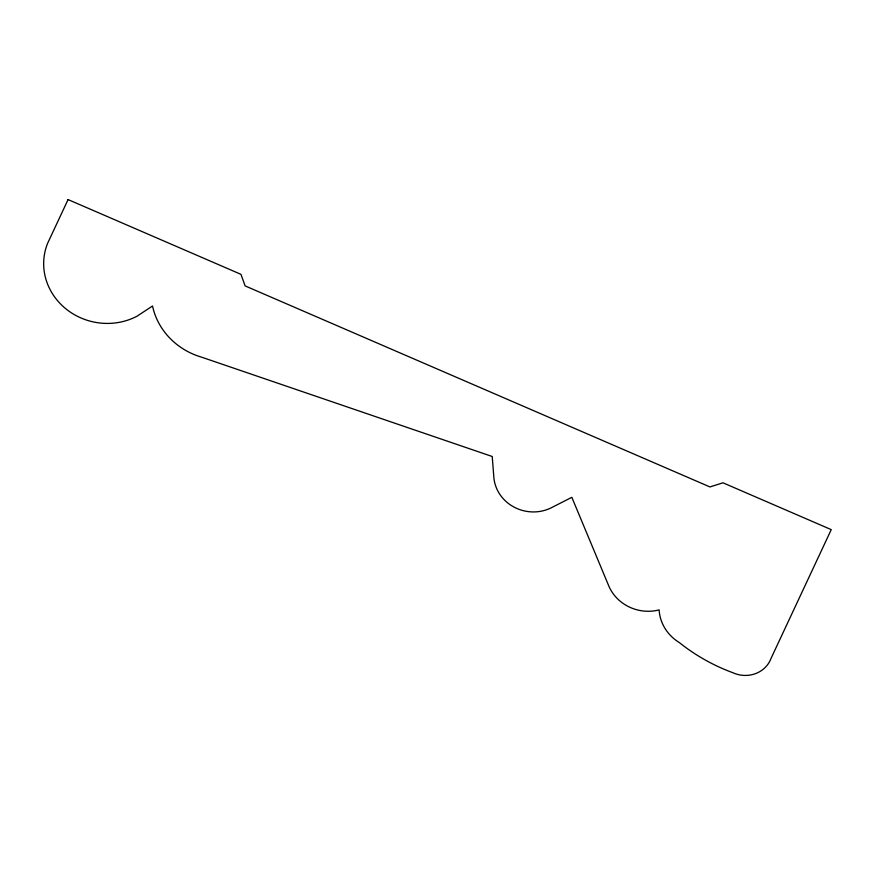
<?xml version="1.0" encoding="UTF-8"?>
<svg xmlns="http://www.w3.org/2000/svg" width="875" height="875" viewBox="0 0 875 875"><rect width="100%" height="100%" fill="white"/><g stroke="black" fill="none" stroke-linecap="round" stroke-linejoin="round"><path stroke-width="1.31" d="M68.075 199.577L47.6 243.348A62.158 58.034 11.6 0 0 65.734 308.711A62.158 58.034 11.6 0 0 136.981 316.236L152.534 305.998A69.595 64.98 11.6 0 0 201.775 357.23L492.22 456.498L493.872 477.564A38.773 36.203 11.6 0 0 550.638 508.102L571.834 497.317L608.366 584.948A41.431 38.675 11.6 0 0 659.137 609.897A43.094 40.228 11.6 0 0 679.372 642.6A183.422 171.238 11.6 0 0 733.064 672.798A28.022 26.163 11.6 0 0 771.072 658.306L831.25 529.627L722.98 482.803L709.953 486.938L245.12 285.906L240.953 274.334L68.075 199.577"/></g></svg>
